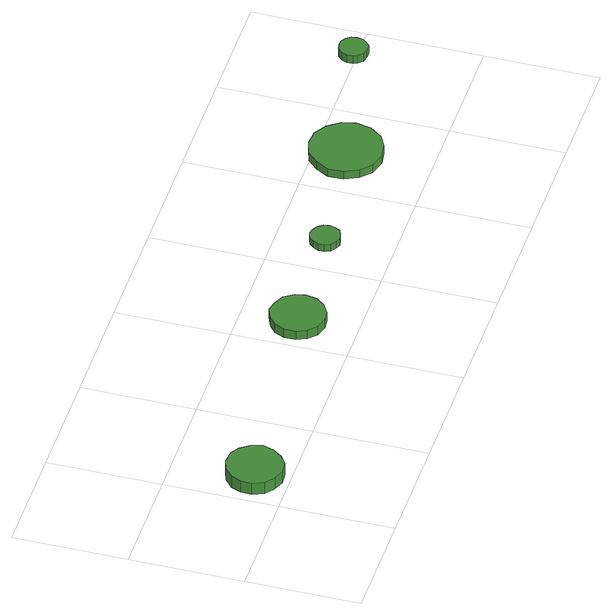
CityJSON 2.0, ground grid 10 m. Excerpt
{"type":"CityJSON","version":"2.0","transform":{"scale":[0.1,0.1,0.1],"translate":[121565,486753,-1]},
"CityObjects":{
"tree1":{"type":"SolitaryVegetationObject","attributes":{"function":"something"},"geometry":[{"type":"MultiSurface","lod":"1","boundaries":[[[0,1,2,3,4,5,6,7,8,9,10,11,12,13,14]],[[15,16,17,18,19,20,21,22,23,24,25,26,27,28,29]],[[0,29,28,1]],[[1,28,27,2]],[[2,27,26,3]],[[3,26,25,4]],[[4,25,24,5]],[[5,24,23,6]],[[6,23,22,7]],[[7,22,21,8]],[[8,21,20,9]],[[9,20,19,10]],[[10,19,18,11]],[[11,18,17,12]],[[12,17,16,13]],[[13,16,15,14]],[[14,15,29,0]]]}]},
"tree2":{"type":"SolitaryVegetationObject","attributes":{"function":"something"},"geometry":[{"type":"MultiSurface","lod":"1","boundaries":[[[30,31,32,33,34,35,36,37,38,39,40,41,42,43,44]],[[45,46,47,48,49,50,51,52,53,54,55,56,57,58,59]],[[30,59,58,31]],[[31,58,57,32]],[[32,57,56,33]],[[33,56,55,34]],[[34,55,54,35]],[[35,54,53,36]],[[36,53,52,37]],[[37,52,51,38]],[[38,51,50,39]],[[39,50,49,40]],[[40,49,48,41]],[[41,48,47,42]],[[42,47,46,43]],[[43,46,45,44]],[[44,45,59,30]]]}]},
"tree3":{"type":"SolitaryVegetationObject","attributes":{"function":"something"},"geometry":[{"type":"MultiSurface","lod":"1","boundaries":[[[60,61,62,63,64,65,66,67,68,69,70,71,72,73,74]],[[75,76,77,78,79,80,81,82,83,84,85,86,87,88,89]],[[60,89,88,61]],[[61,88,87,62]],[[62,87,86,63]],[[63,86,85,64]],[[64,85,84,65]],[[65,84,83,66]],[[66,83,82,67]],[[67,82,81,68]],[[68,81,80,69]],[[69,80,79,70]],[[70,79,78,71]],[[71,78,77,72]],[[72,77,76,73]],[[73,76,75,74]],[[74,75,89,60]]]}]},
"tree4":{"type":"SolitaryVegetationObject","attributes":{"function":"something"},"geometry":[{"type":"MultiSurface","lod":"1","boundaries":[[[90,91,92,93,94,95,96,97,98,99,100,101,102,103,104]],[[105,106,107,108,109,110,111,112,113,114,115,116,117,118,119]],[[90,119,118,91]],[[91,118,117,92]],[[92,117,116,93]],[[93,116,115,94]],[[94,115,114,95]],[[95,114,113,96]],[[96,113,112,97]],[[97,112,111,98]],[[98,111,110,99]],[[99,110,109,100]],[[100,109,108,101]],[[101,108,107,102]],[[102,107,106,103]],[[103,106,105,104]],[[104,105,119,90]]]}]},
"tree5":{"type":"SolitaryVegetationObject","attributes":{"function":"something"},"geometry":[{"type":"MultiSurface","lod":"1","boundaries":[[[120,121,122,123,124,125,126,127,128,129,130,131,132,133,134]],[[135,136,137,138,139,140,141,142,143,144,145,146,147,148,149]],[[120,149,148,121]],[[121,148,147,122]],[[122,147,146,123]],[[123,146,145,124]],[[124,145,144,125]],[[125,144,143,126]],[[126,143,142,127]],[[127,142,141,128]],[[128,141,140,129]],[[129,140,139,130]],[[130,139,138,131]],[[131,138,137,132]],[[132,137,136,133]],[[133,136,135,134]],[[134,135,149,120]]]}]},
"tree6":{"type":"SolitaryVegetationObject","attributes":{"function":"something"}}
},
"vertices":[
[58,31,19],[55,41,19],[49,49,19],[41,54,19],[30,55,19],[21,52,19],[13,45,19],[9,36,19],[9,26,19],[13,16,19],[21,10,19],[30,6,19],[41,7,19],[49,13,19],[55,21,19],[55,21,7],[49,13,7],[41,7,7],[30,6,7],[21,10,7],[13,16,7],[9,26,7],[9,36,7],[13,45,7],[21,52,7],[30,55,7],[41,54,7],[49,49,7],[55,41,7],[58,31,7],
[256,52,16],[254,61,16],[248,70,16],[239,74,16],[230,76,16],[220,72,16],[213,66,16],[209,57,16],[209,47,16],[213,38,16],[220,31,16],[230,28,16],[239,29,16],[248,34,16],[254,42,16],[254,42,7],[248,34,7],[239,29,7],[230,28,7],[220,31,7],[213,38,7],[209,47,7],[209,57,7],[213,66,7],[220,72,7],[230,76,7],[239,74,7],[248,70,7],[254,61,7],[256,52,7],
[349,59,14],[348,64,14],[345,68,14],[340,71,14],[335,72,14],[330,70,14],[326,66,14],[324,61,14],[324,56,14],[326,51,14],[330,48,14],[335,46,14],[340,47,14],[345,49,14],[348,54,14],[348,54,7],[345,49,7],[340,47,7],[335,46,7],[330,48,7],[326,51,7],[324,56,7],[324,61,7],[326,66,7],[330,70,7],[335,72,7],[340,71,7],[345,68,7],[348,64,7],[349,59,7],
[480,74,15],[477,86,15],[469,97,15],[458,104,15],[445,105,15],[432,101,15],[423,92,15],[417,80,15],[417,67,15],[423,55,15],[432,46,15],[445,42,15],[458,44,15],[469,50,15],[477,61,15],[477,61,7],[469,50,7],[458,44,7],[445,42,7],[432,46,7],[423,55,7],[417,67,7],[417,80,7],[423,92,7],[432,101,7],[445,105,7],[458,104,7],[469,97,7],[477,86,7],[480,74,7],
[585,104,15],[584,109,15],[581,113,15],[577,116,15],[572,116,15],[567,115,15],[563,111,15],[561,106,15],[561,101,15],[563,97,15],[567,93,15],[572,92,15],[577,92,15],[581,95,15],[584,99,15],[584,99,7],[581,95,7],[577,92,7],[572,92,7],[567,93,7],[563,97,7],[561,101,7],[561,106,7],[563,111,7],[567,115,7],[572,116,7],[577,116,7],[581,113,7],[584,109,7],[585,104,7]
]}
